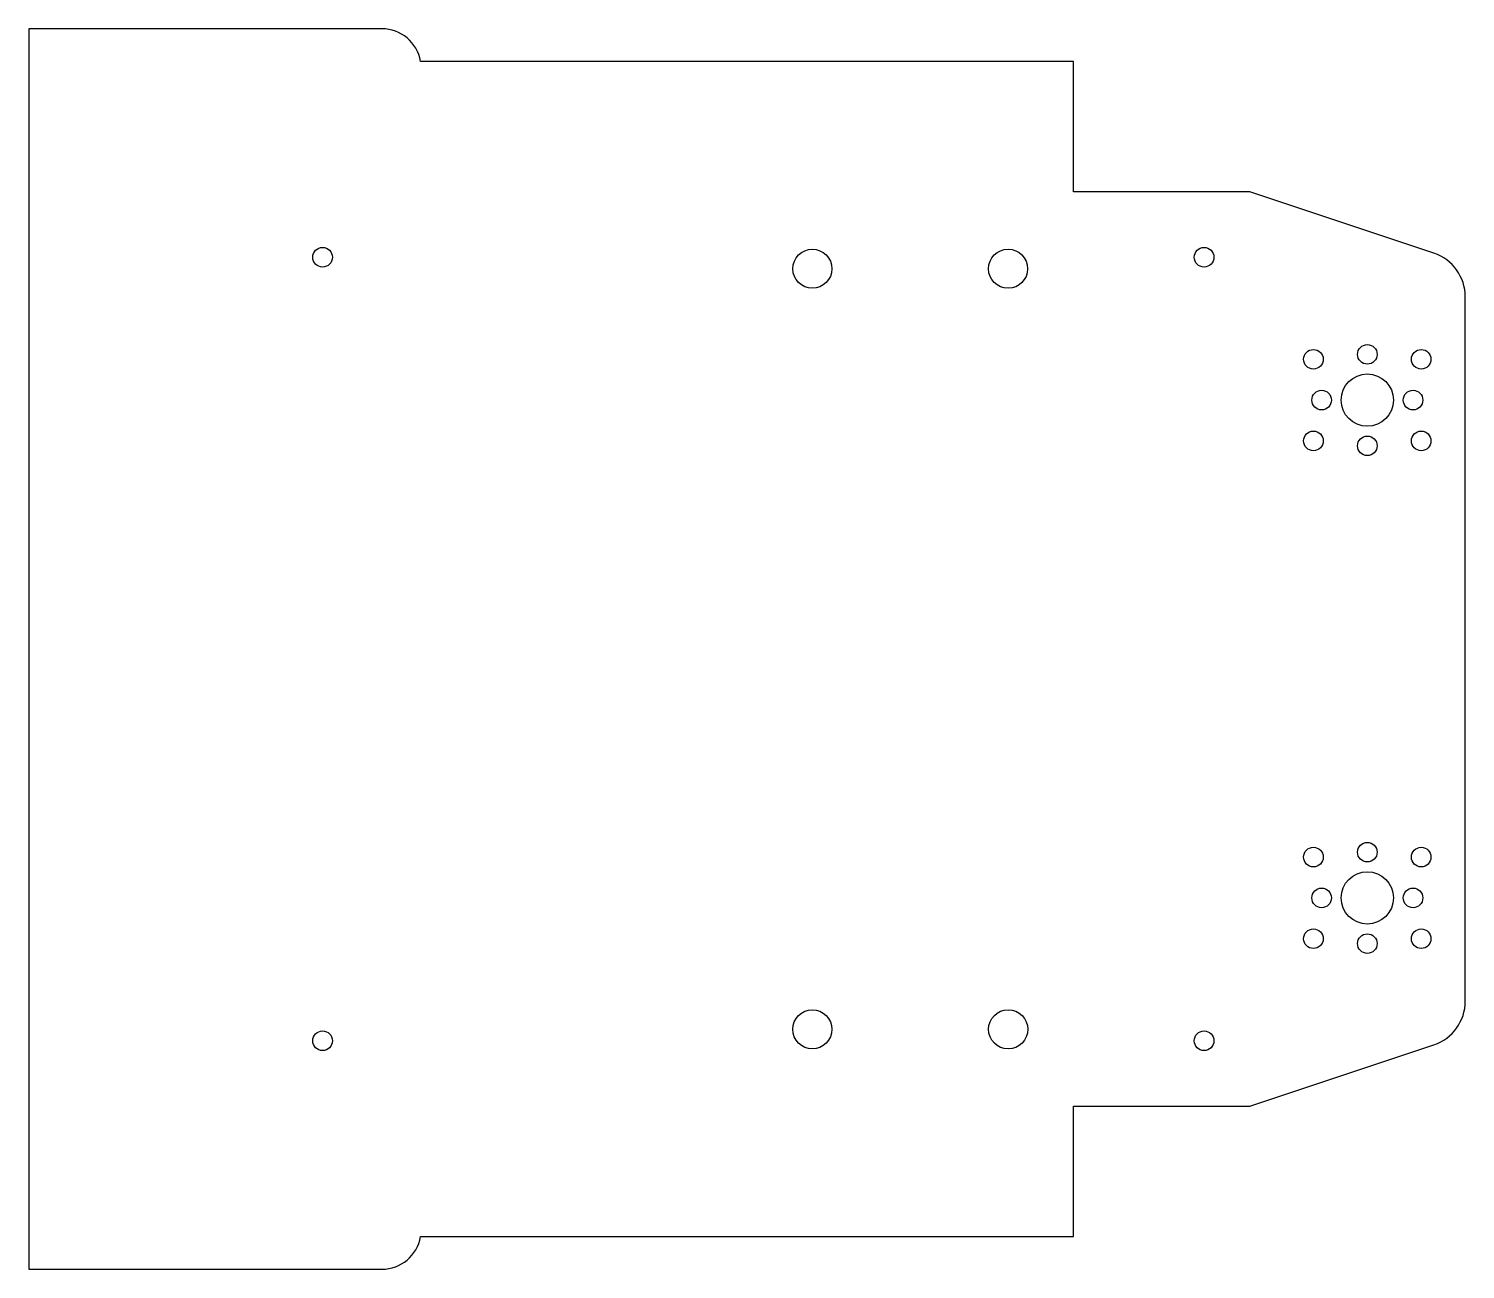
# Model space of a CAD drawing. Header units: millimetres. Extents: x -100 to 120, y -80 to 110.
import ezdxf

# ---------------------------------------------------------------- set-up
doc = ezdxf.new("R2010")
doc.units = ezdxf.units.MM
doc.layers.get('0').update_dxf_attribs({"linetype": 'CONTINUOUS'})

msp = doc.modelspace()

# ---------------------------------------------------------------- linework, layer by layer
msp.add_lwpolyline([(115.21, -45.6, 0.322823), (120, -38.95), (120, 68.95, 0.322823), (115.21, 75.6), (87, 85), (60, 85), (60, 105), (-40, 105, 0.365977), (-45.92, 110), (-100, 110), (-100, -80), (-45.92, -80, 0.365977), (-40, -75), (60, -75), (60, -55), (87, -55)], format="xyb", close=True)
for centre, radius in [((-55, 75), 1.5), ((20.01, 73.24), 2.99), ((49.99, 73.24), 2.99), ((80, 75), 1.5), ((105, 60.12), 1.5), ((96.75, 59.37), 1.5), ((113.25, 59.37), 1.5), ((105, 53.12), 4), ((98, 53.12), 1.5), ((112, 53.12), 1.5), ((96.75, 46.87), 1.5), ((105, 46.12), 1.5), ((113.25, 46.87), 1.5), ((96.75, -16.87), 1.5), ((105, -16.12), 1.5), ((113.25, -16.87), 1.5), ((105, -23.12), 4), ((98, -23.12), 1.5), ((112, -23.12), 1.5), ((96.75, -29.37), 1.5), ((113.25, -29.37), 1.5), ((105, -30.12), 1.5), ((20, -43.25), 3), ((50, -43.25), 3), ((-55, -45), 1.5), ((80, -45), 1.5)]:
    msp.add_circle(centre, radius)

doc.saveas('drawing.dxf')
